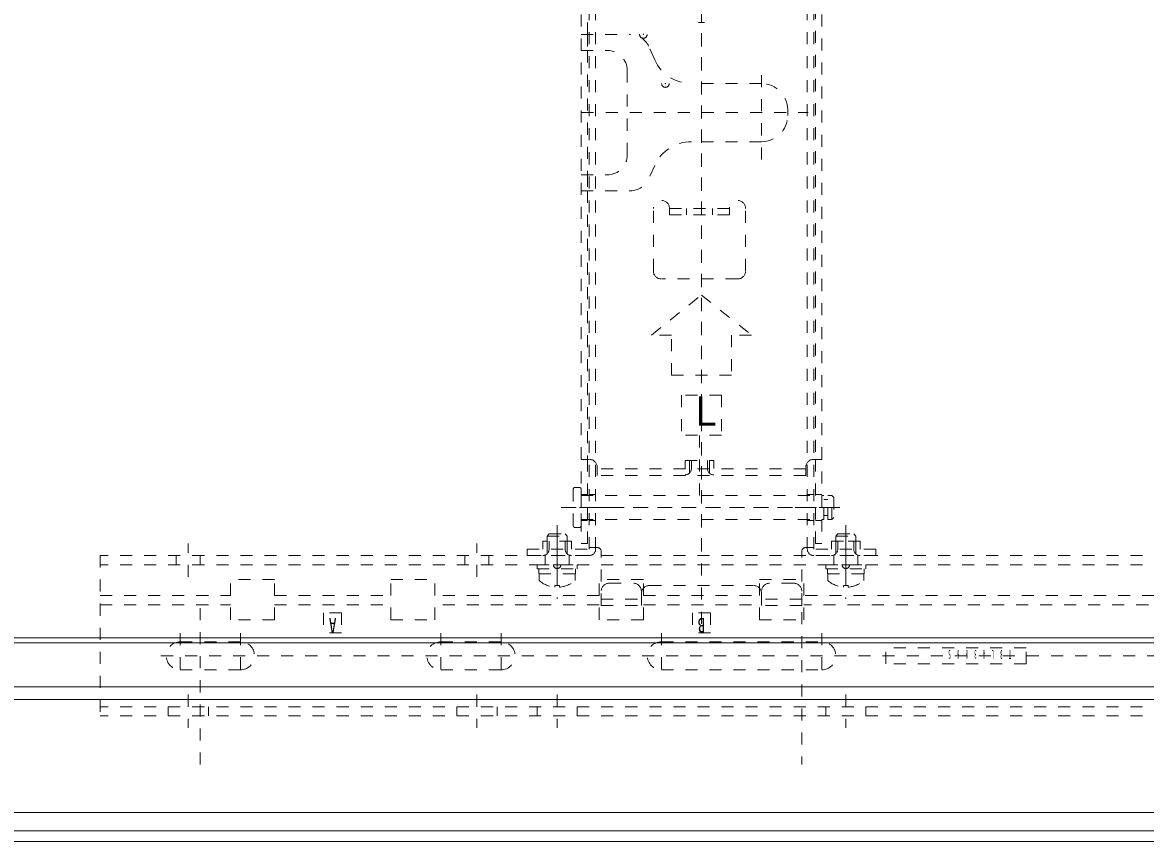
# Model space of a CAD drawing. Units: millimetres, scale not verified. Extents: x -98 to 63, y -194 to 57.
# Drawn here: x -39.81 to -30.47, y 2.13 to 8.94 of the extents above; entities that cross this region are included whole.
import ezdxf
from ezdxf.enums import TextEntityAlignment as Align

# ---------------------------------------------------------------- set-up
doc = ezdxf.new("R2010")
doc.units = ezdxf.units.MM
doc.header["$LTSCALE"] = 0.125
doc.header["$PDMODE"] = 32
doc.header["$PDSIZE"] = 0.0625
doc.linetypes.add('USER5', pattern=[1.4, 0.7, -0.7])
doc.layers.add('0-5_GAIKEI', color=1, linetype='USER5', lineweight=18)
doc.styles.add('ＭＳ ゴシック', font='')
doc.styles.get('ＭＳ ゴシック').set_extended_font_data('MS Gothic')

msp = doc.modelspace()

# ---------------------------------------------------------------- linework, layer by layer
at = {"layer": '0-5_GAIKEI'}
for p, q in [((-34.1632, 3.9435), (-34.1632, 21.0463)), ((-34.1632, 20.6537), (-34.1632, 4.6069)), ((-35.1632, 20.4102), (-35.1632, 4.6102)), ((-35.0965, 4.5635), (-35.0965, 20.3569)), ((-35.0432, 4.5635), (-35.0432, 20.3569)), ((-33.2832, 4.5635), (-33.2832, 20.3569)), ((-33.2299, 4.5635), (-33.2299, 20.3569)), ((-33.1632, 20.4102), (-33.1632, 4.6102)), ((-33.2165, 20.2735), (-33.2165, 5.3102)), ((-35.1099, 17.5435), (-35.1099, 8.8435)), ((-34.1882, 8.9435), (-34.1382, 8.9435)), ((-34.1882, 8.9435), (-34.1382, 8.9435)), ((-35.1632, 8.8435), (-34.7544, 8.8435)), ((-35.1632, 8.7102), (-34.9465, 8.7102)), ((-34.5516, 8.632), (-34.6024, 8.7451)), ((-34.7799, 7.8435), (-34.7799, 8.5435)), ((-33.6632, 7.8048), (-33.6632, 8.5814)), ((-33.6632, 8.4352), (-34.2475, 8.4352)), ((-33.4465, 8.1685), (-33.4465, 8.2185)), ((-35.1597, 8.1935), (-33.2774, 8.1935)), ((-33.6632, 7.9519), (-34.2475, 7.9519)), ((-34.5516, 7.7551), (-34.6024, 7.6419)), ((-35.1632, 7.6769), (-34.9465, 7.6769)), ((-35.1632, 7.5435), (-34.7544, 7.5435)), ((-35.1099, 7.5435), (-35.1099, 5.3102)), ((-34.5632, 6.8769), (-34.5632, 7.3969)), ((-33.9299, 7.3969), (-34.4299, 7.3969)), ((-34.4299, 7.3435), (-34.4299, 7.3969)), ((-34.2882, 7.3435), (-34.2882, 7.3969)), ((-34.0715, 7.3435), (-34.0715, 7.3969)), ((-33.9299, 7.3435), (-33.9299, 7.3969)), ((-33.7965, 6.8769), (-33.7965, 7.3969)), ((-33.9299, 7.3435), (-34.4299, 7.3435)), ((-33.8632, 6.8102), (-34.4965, 6.8102)), ((-34.5799, 6.3435), (-34.1632, 6.6769)), ((-34.4132, 6.3435), (-34.5799, 6.3435)), ((-34.4132, 6.0102), (-34.4132, 6.3435)), ((-33.9132, 6.3435), (-33.9132, 6.0102)), ((-33.9132, 6.0102), (-34.4132, 6.0102)), ((-33.9965, 5.8435), (-34.3299, 5.8435)), ((-34.3299, 5.8435), (-34.3299, 5.5102)), ((-33.9965, 5.8435), (-33.9965, 5.5102)), ((-33.9965, 5.5102), (-34.3299, 5.5102)), ((-34.1799, 5.0094), (-34.1799, 5.5744)), ((-35.1632, 5.3102), (-35.0965, 5.3102)), ((-35.1099, 5.3102), (-35.1099, 4.6102)), ((-35.0299, 5.2435), (-35.0299, 5.1769)), ((-33.2965, 5.2302), (-35.0299, 5.2302)), ((-34.2999, 5.3011), (-34.0599, 5.3011)), ((-34.2999, 5.2344), (-34.2999, 5.3011)), ((-34.2632, 5.1957), (-34.2632, 5.3011)), ((-34.2465, 5.2344), (-34.2465, 5.3011)), ((-34.1132, 5.2344), (-34.1132, 5.3011)), ((-34.0965, 5.1957), (-34.0965, 5.3011)), ((-34.0599, 5.2344), (-34.0599, 5.3011)), ((-33.2965, 5.2435), (-33.2965, 5.1769)), ((-33.1632, 5.3102), (-33.2299, 5.3102)), ((-33.2165, 5.3102), (-33.2165, 4.6102)), ((-33.2965, 5.1769), (-35.0299, 5.1769)), ((-35.2299, 4.7602), (-35.2299, 5.0602)), ((-35.2132, 5.0769), (-35.1799, 5.0769)), ((-35.1632, 4.7602), (-35.1632, 5.0602)), ((-35.1632, 5.0185), (-35.1099, 5.0185)), ((-35.1632, 5.0102), (-33.1465, 5.0102)), ((-35.0432, 5.0185), (-35.0965, 5.0185)), ((-33.2299, 5.0185), (-33.2832, 5.0185)), ((-33.1632, 5.0185), (-33.2165, 5.0185)), ((-33.1465, 4.8102), (-33.1465, 5.0102)), ((-33.1132, 4.9769), (-33.1465, 4.9769)), ((-33.1132, 4.8102), (-33.1132, 5.0102)), ((-33.0799, 5.0102), (-33.1132, 5.0102)), ((-33.0799, 4.8102), (-33.0799, 5.0102)), ((-33.0799, 5.0102), (-33.0632, 4.9935)), ((-33.0632, 4.9935), (-33.0632, 4.8269)), ((-35.3299, 4.9102), (-32.9917, 4.9102)), ((-35.306, 4.9102), (-33.0137, 4.9102)), ((-34.9217, 4.9102), (-35.1768, 4.9102)), ((-33.0844, 4.9102), (-33.4021, 4.9102)), ((-35.1632, 4.8102), (-33.1465, 4.8102)), ((-35.1632, 4.8019), (-35.1099, 4.8019)), ((-35.0432, 4.8019), (-35.0965, 4.8019)), ((-33.2299, 4.8019), (-33.2832, 4.8019)), ((-33.1632, 4.8019), (-33.2165, 4.8019)), ((-33.1132, 4.8435), (-33.1465, 4.8435)), ((-33.0799, 4.8102), (-33.1132, 4.8102)), ((-33.0799, 4.8102), (-33.0632, 4.8269)), ((-35.4465, 4.6724), (-35.4465, 4.6302)), ((-35.4288, 4.6902), (-35.2977, 4.6902)), ((-35.3632, 4.762), (-35.3632, 4.1511)), ((-35.3632, 4.4102), (-35.3632, 4.7302)), ((-35.2977, 4.6902), (-35.2799, 4.6724)), ((-35.2799, 4.6724), (-35.2799, 4.6302)), ((-35.2132, 4.7435), (-35.1799, 4.7435)), ((-33.0465, 4.6724), (-33.0465, 4.6302)), ((-33.0288, 4.6902), (-32.8977, 4.6902)), ((-32.9632, 4.762), (-32.9632, 4.1511)), ((-32.9632, 4.4102), (-32.9632, 4.7302)), ((-32.8977, 4.6902), (-32.8799, 4.6724)), ((-32.8799, 4.6724), (-32.8799, 4.6302)), ((-38.4299, 4.3335), (-38.4299, 4.6102)), ((-36.0299, 4.3335), (-36.0299, 4.6102)), ((-35.4832, 4.6302), (-35.4832, 4.5635)), ((-35.2432, 4.6302), (-35.4832, 4.6302)), ((-35.2432, 4.6302), (-35.4832, 4.6302)), ((-35.4832, 4.5635), (-35.4832, 4.6302)), ((-35.4465, 4.5248), (-35.4465, 4.6302)), ((-35.4299, 4.5635), (-35.4299, 4.6302)), ((-35.3632, 4.3335), (-35.3632, 4.6102)), ((-35.2965, 4.5635), (-35.2965, 4.6302)), ((-35.2799, 4.5248), (-35.2799, 4.6302)), ((-35.2432, 4.5635), (-35.2432, 4.6302)), ((-35.2432, 4.5635), (-35.2432, 4.6302)), ((-35.1099, 4.6102), (-35.1632, 4.6102)), ((-35.0432, 4.5769), (-35.0965, 4.5769)), ((-35.0299, 4.5769), (-35.0432, 4.5769)), ((-33.2965, 4.5769), (-33.2832, 4.5769)), ((-33.2832, 4.5769), (-33.2299, 4.5769)), ((-33.2165, 4.6102), (-33.1632, 4.6102)), ((-33.0832, 4.6302), (-33.0832, 4.5635)), ((-32.8432, 4.6302), (-33.0832, 4.6302)), ((-33.0465, 4.5248), (-33.0465, 4.6302)), ((-33.0299, 4.5635), (-33.0299, 4.6302)), ((-32.9632, 4.3335), (-32.9632, 4.6102)), ((-32.8965, 4.5635), (-32.8965, 4.6302)), ((-32.8799, 4.5248), (-32.8799, 4.6302)), ((-32.8432, 4.5635), (-32.8432, 4.6302)), ((-32.8432, 4.5635), (-32.8432, 4.6302)), ((-12.4965, 4.5102), (-39.1632, 4.5102)), ((-39.1632, 4.5102), (-39.1632, 3.1769)), ((-38.5299, 4.4335), (-38.5299, 4.5102)), ((-38.3299, 4.4335), (-38.3299, 4.5102)), ((-36.1299, 4.4335), (-36.1299, 4.5102)), ((-35.9299, 4.4335), (-35.9299, 4.5102)), ((-35.6132, 4.5635), (-35.0965, 4.5635)), ((-35.6132, 4.5635), (-35.6132, 4.5102)), ((-35.6132, 4.5102), (-35.0965, 4.5102)), ((-35.4632, 4.4335), (-35.4632, 4.5102)), ((-35.2632, 4.4335), (-35.2632, 4.5102)), ((-34.9965, 4.0935), (-34.9965, 4.5435)), ((-33.3299, 4.0935), (-33.3299, 4.5435)), ((-32.7132, 4.5635), (-33.2299, 4.5635)), ((-32.7132, 4.5102), (-33.2299, 4.5102)), ((-33.0632, 4.4335), (-33.0632, 4.5102)), ((-32.8632, 4.4335), (-32.8632, 4.5102)), ((-32.7132, 4.5635), (-32.7132, 4.5102)), ((-12.4965, 4.4335), (-39.1632, 4.4335)), ((-35.5299, 4.4002), (-35.5299, 4.4335)), ((-35.5299, 4.4335), (-35.1965, 4.4335)), ((-35.5299, 4.4002), (-35.1965, 4.4002)), ((-35.5165, 4.3569), (-35.5165, 4.4002)), ((-35.2099, 4.4002), (-35.2099, 4.3569)), ((-35.1965, 4.4335), (-35.1965, 4.4002)), ((-33.1299, 4.4002), (-33.1299, 4.4335)), ((-33.1299, 4.4335), (-32.7965, 4.4335)), ((-33.1299, 4.4002), (-32.7965, 4.4002)), ((-33.1165, 4.3569), (-33.1165, 4.4002)), ((-32.8099, 4.4002), (-32.8099, 4.3569)), ((-32.7965, 4.4335), (-32.7965, 4.4002)), ((-37.7132, 4.3102), (-38.0799, 4.3102)), ((-38.0799, 3.9769), (-38.0799, 4.3102)), ((-37.7132, 3.9769), (-37.7132, 4.3102)), ((-36.7465, 4.3102), (-36.3799, 4.3102)), ((-36.7465, 3.9769), (-36.7465, 4.3102)), ((-36.3799, 3.9769), (-36.3799, 4.3102)), ((-35.5165, 4.3569), (-35.2099, 4.3569)), ((-35.5132, 4.3569), (-35.5132, 4.3019)), ((-35.2132, 4.3569), (-35.2132, 4.3019)), ((-34.6465, 4.3102), (-35.0132, 4.3102)), ((-35.0132, 3.9769), (-35.0132, 4.3102)), ((-34.6465, 3.9769), (-34.6465, 4.3102)), ((-33.6799, 4.3102), (-33.3132, 4.3102)), ((-33.6799, 3.9769), (-33.6799, 4.3102)), ((-33.3132, 3.9769), (-33.3132, 4.3102)), ((-33.1165, 4.3569), (-32.8099, 4.3569)), ((-33.1132, 4.3569), (-33.1132, 4.3019)), ((-32.8132, 4.3569), (-32.8132, 4.3019)), ((-35.3832, 4.2477), (-35.3832, 4.2611)), ((-34.9299, 4.2802), (-34.7299, 4.2802)), ((-34.6632, 4.0935), (-34.6632, 4.2135)), ((-34.5965, 4.2602), (-33.7299, 4.2602)), ((-33.6632, 4.0935), (-33.6632, 4.2135)), ((-33.3965, 4.2802), (-33.5965, 4.2802)), ((-32.9832, 4.2477), (-32.9832, 4.2611)), ((-39.1632, 4.1769), (-38.0799, 4.1769)), ((-37.7132, 4.1769), (-36.7465, 4.1769)), ((-35.0132, 4.1769), (-36.3799, 4.1769)), ((-34.9965, 4.1469), (-34.6632, 4.1469)), ((-34.6465, 4.1769), (-33.6799, 4.1769)), ((-33.3299, 4.1469), (-33.6632, 4.1469)), ((-25.9997, 4.1769), (-33.3132, 4.1769)), ((-39.1632, 4.1002), (-38.0799, 4.1002)), ((-38.3299, 4.0726), (-38.3299, 2.7332)), ((-37.7132, 4.1002), (-36.7465, 4.1002)), ((-37.3049, 4.0335), (-37.3049, 3.8669)), ((-37.1549, 4.0335), (-37.3049, 4.0335)), ((-37.1549, 4.0335), (-37.1549, 3.8669)), ((-35.0132, 4.1002), (-36.3799, 4.1002)), ((-34.9965, 4.0935), (-34.6632, 4.0935)), ((-34.6465, 4.1002), (-33.6799, 4.1002)), ((-34.0882, 4.0335), (-34.0882, 3.8669)), ((-33.3299, 4.0935), (-33.6632, 4.0935)), ((-33.3299, 4.0391), (-33.3299, 2.7729)), ((-26.0478, 4.1002), (-33.3132, 4.1002)), ((-37.7132, 3.9769), (-38.0799, 3.9769)), ((-36.7465, 3.9769), (-36.3799, 3.9769)), ((-34.6465, 3.9769), (-35.0132, 3.9769)), ((-33.6799, 3.9769), (-33.3132, 3.9769)), ((-38.4965, 3.8659), (-38.4965, 3.4931)), ((-37.9965, 3.8659), (-37.9965, 3.4931)), ((-37.1549, 3.8669), (-37.3049, 3.8669)), ((-36.3299, 3.8659), (-36.3299, 3.4931)), ((-35.8299, 3.8659), (-35.8299, 3.4931)), ((-34.4965, 3.8659), (-34.4965, 3.4931)), ((-34.0882, 3.8669), (-34.2382, 3.8669)), ((-33.1632, 3.8659), (-33.1632, 3.4931)), ((-38.4965, 3.7935), (-37.9965, 3.7935)), ((-36.3299, 3.7935), (-35.8299, 3.7935)), ((-34.4965, 3.7935), (-33.1632, 3.7935)), ((-31.4632, 3.7435), (-32.6299, 3.7435)), ((-32.6299, 3.6102), (-32.6299, 3.7435)), ((-31.4632, 3.6102), (-31.4632, 3.7435)), ((-12.957, 3.6769), (-38.7521, 3.6769)), ((-38.4965, 3.5602), (-37.9965, 3.5602)), ((-36.3299, 3.5602), (-35.8299, 3.5602)), ((-34.4965, 3.5602), (-33.1632, 3.5602)), ((-31.4632, 3.6102), (-32.6299, 3.6102)), ((-38.4299, 3.3535), (-38.4299, 3.0769)), ((-36.0299, 3.3535), (-36.0299, 3.0769)), ((-35.3632, 3.3535), (-35.3632, 3.0769)), ((-32.9632, 3.3535), (-32.9632, 3.0769)), ((-12.4965, 3.2535), (-39.1632, 3.2535)), ((-12.4965, 3.1769), (-39.1632, 3.1769)), ((-38.5965, 3.1769), (-38.5965, 3.2535)), ((-38.2632, 3.1769), (-38.2632, 3.2535)), ((-36.1965, 3.1769), (-36.1965, 3.2535)), ((-35.8632, 3.1769), (-35.8632, 3.2535)), ((-35.5299, 3.1769), (-35.5299, 3.2535)), ((-35.1965, 3.1769), (-35.1965, 3.2535)), ((-33.1299, 3.1769), (-33.1299, 3.2535)), ((-32.7965, 3.1769), (-32.7965, 3.2535))]:
    msp.add_line(p, q, dxfattribs=at)
at = {"layer": '0-5_GAIKEI', "linetype": 'Continuous'}
for p, q in [((-47.3718, 3.7851), (-4.2879, 3.7851)), ((-47.362, 3.8252), (-4.2977, 3.8252)), ((-3.8732, 3.4183), (-47.7866, 3.4183)), ((-47.7911, 3.3126), (-3.8687, 3.3126)), ((-48.7732, 2.3734), (-2.8865, 2.3734)), ((-2.7353, 2.2222), (-48.9245, 2.2222))]:
    msp.add_line(p, q, dxfattribs=at)
at = {"layer": '0-5_GAIKEI', "color": 7, "linetype": 'Continuous'}
msp.add_line((-49.0134, 2.1319), (-2.6464, 2.1319), dxfattribs=at)
at = {"layer": '0-5_GAIKEI'}
for points in [[(-35.1099, 8.8435), (-35.1099, 8.7102), (-35.1099, 7.6769), (-35.1099, 7.5435)], [(-34.1632, 6.6769), (-33.7465, 6.3435), (-33.9132, 6.3435)], [(-35.4288, 4.6902), (-35.4465, 4.6724), (-35.2799, 4.6724)], [(-33.0288, 4.6902), (-33.0465, 4.6724), (-32.8799, 4.6724)], [(-33.0832, 4.5635), (-33.0832, 4.6302), (-32.8432, 4.6302)], [(-35.3432, 4.2477), (-35.3432, 4.2611), (-35.3832, 4.2611)], [(-32.9432, 4.2477), (-32.9432, 4.2611), (-32.9832, 4.2611)], [(-34.0882, 4.0335), (-34.2382, 4.0335), (-34.2382, 3.8669)]]:
    msp.add_lwpolyline(points, dxfattribs=at)
for centre, radius, start, end in [((-34.7544, 8.6769), 0.1667, 24.17911, 90), ((-34.9465, 8.5435), 0.1667, 0, 90), ((-34.2475, 8.7685), 0.3333, 204.17911, 270), ((-33.6632, 8.2185), 0.2167, 0, 90), ((-33.6632, 8.1685), 0.2167, 270, 0), ((-34.2475, 7.6185), 0.3333, 90, 155.82089), ((-34.9465, 7.8435), 0.1667, 270, 0), ((-34.7544, 7.7102), 0.1667, 270, 335.82089), ((-34.4965, 7.3969), 0.0667, 0, 180), ((-33.8632, 7.3969), 0.0667, 0, 180), ((-34.4965, 6.8769), 0.0667, 180, 270), ((-33.8632, 6.8769), 0.0667, 270, 0), ((-35.0965, 5.2435), 0.0667, 0, 90), ((-34.2999, 5.2344), 0.0533, 270, 0), ((-34.0599, 5.2344), 0.0533, 180, 270), ((-33.2299, 5.2435), 0.0667, 90, 180), ((-35.2132, 5.0602), 0.0167, 90, 180), ((-35.1799, 5.0602), 0.0167, 0, 90), ((-35.2132, 4.7602), 0.0167, 180, 270), ((-35.1799, 4.7602), 0.0167, 270, 0), ((-35.0299, 4.5435), 0.0333, 0, 90), ((-33.2965, 4.5435), 0.0333, 90, 180), ((-35.4832, 4.5635), 0.0533, 270, 0), ((-35.2432, 4.5635), 0.0533, 180, 270), ((-35.0965, 4.5635), 0.0533, 270, 0), ((-33.2299, 4.5635), 0.0533, 180, 270), ((-33.0832, 4.5635), 0.0533, 270, 0), ((-32.8432, 4.5635), 0.0533, 180, 270), ((-35.3632, 4.4789), 0.2321, 229.72739, 265.05554), ((-35.3632, 4.4789), 0.2321, 274.94446, 310.27261), ((-32.9632, 4.4789), 0.2321, 229.72739, 265.05554), ((-32.9632, 4.4789), 0.2321, 274.94446, 310.27261), ((-34.9299, 4.2135), 0.0667, 90, 180), ((-34.7299, 4.2135), 0.0667, 0, 90), ((-34.5965, 4.1935), 0.0667, 90, 180), ((-33.7299, 4.1935), 0.0667, 0, 90), ((-33.5965, 4.2135), 0.0667, 90, 180), ((-33.3965, 4.2135), 0.0667, 0, 90), ((-38.4965, 3.6769), 0.1167, 90, 270), ((-37.9965, 3.6769), 0.1167, 270, 90), ((-36.3299, 3.6769), 0.1167, 90, 270), ((-35.8299, 3.6769), 0.1167, 270, 90), ((-34.4965, 3.6769), 0.1167, 90, 270), ((-33.1632, 3.6769), 0.1167, 270, 90)]:
    msp.add_arc(centre, radius, start, end, dxfattribs=at)
for p in [(-34.6465, 8.8435), (-34.4632, 8.4352), (-35.3632, 4.4335), (-32.9632, 4.4335)]:
    msp.add_point(p, dxfattribs=at)

# ---------------------------------------------------------------- texts
at = {"layer": '0-5_GAIKEI', "color": 7, "style": 'ＭＳ ゴシック', "width": 0.85}
msp.add_text('Ｌ', height=0.2444, dxfattribs=at).set_placement((-34.2686, 5.5167), align=Align.BOTTOM_LEFT)
at = {"layer": '0-5_GAIKEI', "color": 7, "style": 'ＭＳ ゴシック', "width": 0.75}
for s, p in [('A', (-37.1986, 4.0265)), ('B', (-34.132, 4.0282))]:
    msp.add_text(s, height=0.1222, rotation=180, dxfattribs=at).set_placement(p, align=Align.BOTTOM_LEFT)
at = {"layer": '0-5_GAIKEI', "color": 7, "insert": (-31.5889, 3.7256), "char_height": 0.07331, "attachment_point": 7, "rotation": 180, "style": 'ＭＳ ゴシック'}
msp.add_mtext('\\T4;\\W0.3;TBLA3865', dxfattribs=at)

doc.saveas('drawing.dxf')
